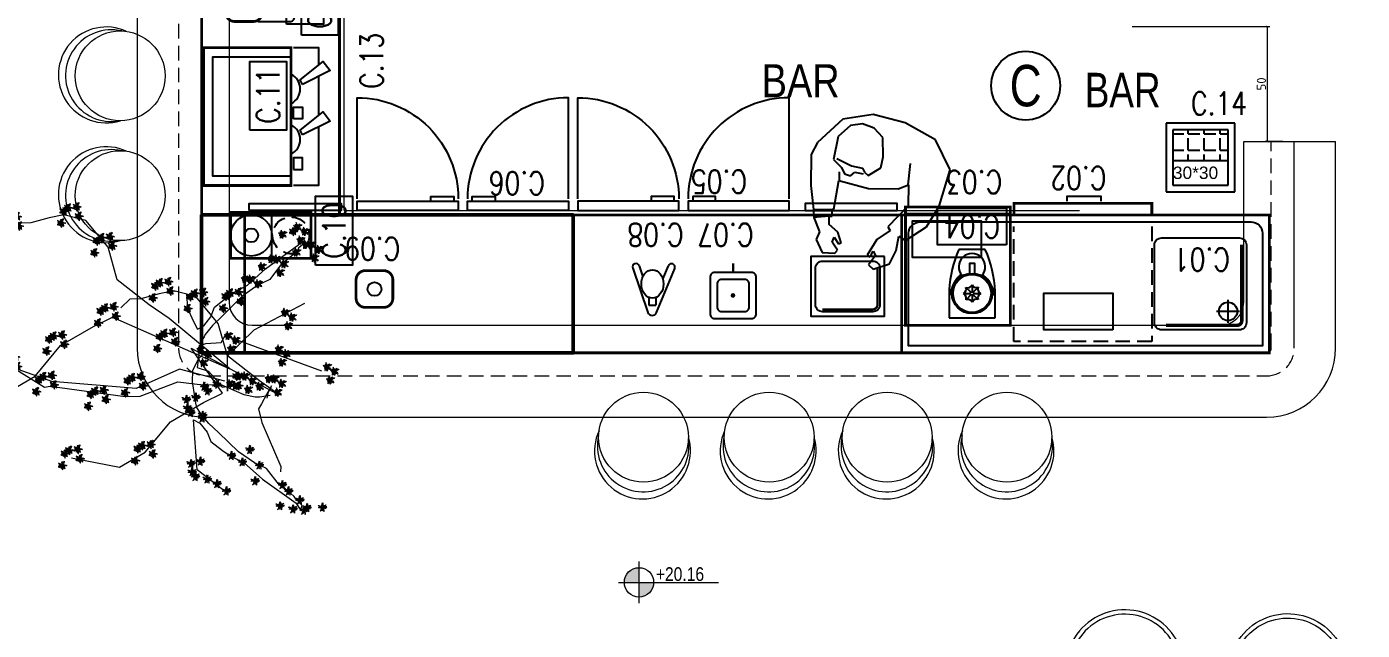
# Model space of a CAD drawing. Header units: inches. Extents: x -3731 to -279, y 59992 to 62726.
# Drawn here: x -2232 to -1651, y 61036 to 61299 of the extents above; entities that cross this region are included whole.
import ezdxf
from ezdxf.enums import TextEntityAlignment as Align

# ---------------------------------------------------------------- set-up
doc = ezdxf.new("R2010")
doc.units = ezdxf.units.IN
doc.linetypes.add('HIDDEN', pattern=[9.525, 6.35, -3.175])
for name, color, linetype in [('-DWG_ANA', 7, 'Continuous'), ('-DWG_DETAY1', 7, 'Continuous'), ('-DWG_DETAY2', 7, 'Continuous'), ('-DWG_DETAY4', 7, 'Continuous'), ('Kıtc-002 Çizgi', 7, 'Continuous'), ('Kıtc-028 Yer Izgarası', 252, 'Continuous'), ('NO', 7, 'Continuous'), ('NO-C', 7, 'Continuous'), ('P100', 9, 'Continuous'), ('tefriş - ince', 9, 'Continuous'), ('VİTRACONT', 1, 'Continuous')]:
    doc.layers.add(name, color=color, linetype=linetype)
for name, color, linetype, lineweight in [('A-DUVAR 0.50', 40, 'Continuous', 50), ('Auto-Olcu', 33, 'Continuous', 15), ('Auto-Silik', 251, 'Continuous', 5), ('Auto-Silik_Cizgiler', 47, 'Continuous', 9), ('Auto-SilikCizgiler', 251, 'Continuous', 9), ('Auto-Tefris', 32, 'Continuous', 9), ('Auto-Yazi', 7, 'Continuous', 20), ('OLCU+KOT', 70, 'Continuous', 20)]:
    doc.layers.add(name, color=color, linetype=linetype, lineweight=lineweight)
doc.styles.add('1-20', font='isocpeur.ttf', dxfattribs={"height": 4})
doc.styles.add('ROMANS', font='romans.shx', dxfattribs={"width": 0.8})
doc.styles.get("Standard").update_dxf_attribs({"font": 'arial.ttf'})
doc.styles.add('STYLE1', font='technic_.ttf')
doc.styles.add('swis721cnbt20', font='swissck.ttf', dxfattribs={"height": 20})
doc.styles.add('TCOMPLEX', font='Tcomplex', dxfattribs={"width": 0.8})
doc.dimstyles.new('ölçü 1_20', dxfattribs={"dimtxt": 4, "dimasz": 1, "dimexe": 1, "dimexo": 3, "dimtad": 1, "dimdec": 0, "dimtxsty": '1-20', "dimblk": 'ARCHTICK', "dimcen": 1.5, "dimclrd": 256, "dimclre": 256, "dimclrt": 256, "dimadec": 0, "dimazin": 0, "dimtfac": 1, "dimtdec": 0, "dimtmove": 0, "dimatfit": 3, "dimldrblk": 'ARCHTICK', "dimfxl": 1, "dimlwd": -1, "dimlwe": -1, "dimarcsym": 0})

# ---------------------------------------------------------------- blocks, each defined once
blk = doc.blocks.new('RT2')
at = {"layer": 'Auto-Tefris'}
for p, q in [((142.89, -17093.63), (114.98, -17118.61)), ((190.59, -17139.05), (150.31, -17094.04)), ((137.92, -17101.6), (116.81, -17120.49)), ((162.74, -17171.03), (190.18, -17146.47)), ((161.05, -17169.01), (181.71, -17150.52)), ((114.32, -17166.72), (114.35, -17166.76)), ((114.35, -17166.76), (114.32, -17166.72))]:
    blk.add_line(p, q, dxfattribs=at)
for centre, radius, start, end in [((146.39, -17097.54), 5.25, 41.83107, 131.83107), ((135.4, -17102.1), 2.58, 11.21615, 72.44598), ((131.48, -17105.6), 2.58, 11.21615, 72.44598), ((140.83, -17143.03), 35.56, 127.02225, 315.62583), ((140.83, -17143.03), 32.93, 127.02225, 315.62583), ((186.68, -17142.55), 5.25, 311.83107, 41.83107), ((177.02, -17156.48), 2.58, 11.21615, 72.44598), ((180.94, -17152.98), 2.58, 11.21615, 72.44598)]:
    blk.add_arc(centre, radius, start, end, dxfattribs=at)
blk = doc.blocks.new('39')
at = {"layer": 'Auto-SilikCizgiler'}
for p, q in [((-11.7, 0), (-9.1, 0.2)), ((-11.3, 10), (-11.1, 7)), ((-9.8, 7.1), (-11.3, 10)), ((-11.1, 7), (-10.2, 5.2)), ((-10.2, 5.2), (-8.5, 4.4)), ((-5, 4.8), (-9.8, 7.1)), ((-9.1, 0.2), (-5.5, 0)), ((-8.5, 4.4), (-6.7, 3.8)), ((-6.7, 3.8), (-5.6, 2.1)), ((0, 0), (-6.7, -1.9)), ((-6.4, 9.9), (-5.1, 8.9)), ((-4, 9.5), (-6.4, 9.9)), ((-5.6, 2.1), (-4.3, 0.3)), ((-5.5, 0), (0, 0)), ((0, 0), (-5.4, -0.8)), ((-5.1, 8.9), (-3.6, 6.7)), ((-2.8, 0.7), (-5, 4.8)), ((-4.3, 0.3), (0, 0)), ((-2.5, 7.9), (-4, 9.5)), ((-3.6, 6.7), (-3, 4)), ((-3, 4), (0, 0)), ((0, 0), (-2.8, 0.7)), ((-2.7, -1.4), (0, 0)), ((-1.9, 4), (-2.5, 7.9)), ((0, 0), (-1.9, 4)), ((-0.7, 13.4), (-1.5, 9.9)), ((-1.5, 9.9), (-0.5, 5.2)), ((0.5, 15.3), (-0.7, 13.4)), ((0, 0), (-0.7, -1.6)), ((-0.5, 5.2), (0.2, 1.8)), ((-0.4, -2.9), (0, 0)), ((6.7, 1.9), (0, 0)), ((0, 0), (3.8, 1.9)), ((0, 0), (1.7, 1.9)), ((0.2, 1.8), (0, 0)), ((0, 0), (5.7, 0.4)), ((5.9, -0.5), (0, 0)), ((0, 0), (1, -3.3)), ((0.3, 10.5), (0.5, 12.5)), ((0.8, 8.9), (0.3, 10.5)), ((0.5, 12.5), (0.5, 15.3)), ((1.7, 5.7), (0.8, 8.9)), ((1.7, 1.9), (1.7, 5.7)), ((3.8, 1.9), (5.7, 4.8)), ((5.7, 4.8), (7.6, 6.7)), ((5.7, 0.4), (9.6, 1.7)), ((9.3, 0.2), (5.9, -0.5)), ((9.5, 3.8), (6.7, 1.9)), ((7.6, 6.7), (10.5, 6.7)), ((13.1, 0.2), (9.3, 0.2)), ((10.5, 6.7), (9.5, 5.7)), ((9.5, 5.7), (9.5, 3.8)), ((9.6, 1.7), (13.7, 2.2)), ((15.2, 1.7), (13.1, 0.2)), ((13.7, 2.2), (15.2, 1.7)), ((-12.4, -5.7), (-13.3, -8.1)), ((-13.3, -8.1), (-12.5, -7.8)), ((-12.5, -7.8), (-10.7, -6.9)), ((-10.5, -3.8), (-12.4, -5.7)), ((-9.6, -1.2), (-11.7, 0)), ((-10.7, -6.9), (-7.4, -5.6)), ((-9.5, -2.9), (-10.5, -3.8)), ((-5.4, -0.8), (-9.6, -1.2)), ((-6.7, -1.9), (-9.5, -2.9)), ((-7.4, -5.6), (-6, -4.4)), ((-6.6, -13), (-6.5, -10.2)), ((-6, -11.7), (-6.6, -13)), ((-6.5, -10.2), (-5.3, -8)), ((-6, -4.4), (-2.7, -1.4)), ((-5.3, -4.5), (-6, -6.3)), ((-6, -6.3), (-4.8, -5.9)), ((-4.8, -10.2), (-6, -11.7)), ((-2.1, -2.7), (-5.3, -4.5)), ((-5.3, -8), (-2.6, -6.3)), ((-4.8, -5.9), (-2.4, -5.3)), ((-1.9, -8), (-4.8, -10.2)), ((-2.6, -6.3), (-0.9, -5.1)), ((-2.4, -5.3), (-1.4, -4.2)), ((-0.7, -1.6), (-2.1, -2.7)), ((0.5, -5.5), (-1.9, -8)), ((-1.4, -4.2), (-0.4, -2.9)), ((-0.9, -5.1), (0.5, -3)), ((0.3, -0.7), (2.9, -2.9)), ((0.5, -3), (0.3, -0.7)), ((1, -3.3), (0.5, -5.5)), ((1.9, -5.7), (1, -3.8)), ((2.9, -8.6), (1.9, -5.7)), ((2.9, -2.9), (4.8, -5.7)), ((3.8, -11.4), (2.9, -8.6)), ((5.7, -13.3), (3.8, -11.4)), ((4.8, -5.7), (5.7, -9.5)), ((5.7, -9.5), (5.7, -13.3))]:
    blk.add_line(p, q, dxfattribs=at)
blk = doc.blocks.new('KJKJK')
at = {"layer": 'Auto-Silik_Cizgiler', "elevation": -25.28}
for points in [[(45042.69, -37852.14), (45047.85, -37872.77), (45058.57, -37880.15), (45075.2, -37884.49), (45088.82, -37894.02), (45096.02, -37899.8), (45097.25, -37955.65), (45105.88, -37922.38), (45107.68, -37912.04), (45111.68, -37894.76), (45122.76, -37885.22), (45129.27, -37871.47), (45127.41, -37861.76), (45123.5, -37856.46), (45118.13, -37850.22), (45115.96, -37845.86), (45110.96, -37843.88)], [(45091.54, -37955.83), (45087.85, -37935.85), (45072.29, -37922.22), (45059.45, -37887.73), (45057.82, -37870.07), (45055.94, -37885.84), (45057.33, -37887.9), (45067.03, -37919.38), (45070.01, -37925.2), (45082.63, -37937.53), (45085.96, -37947.89), (45089.48, -37954.87), (45089.76, -37965.9), (45090.99, -37970.77), (45091.79, -37972.51), (45094.29, -37976.32)], [(45033.01, -37909.57), (45038.16, -37930.2), (45048.89, -37937.59), (45065.51, -37941.92), (45079.13, -37951.45), (45086.33, -37957.23), (45098.34, -37936.56), (45096.2, -37979.82), (45097.99, -37969.47), (45101.99, -37952.19), (45113.08, -37942.65), (45119.58, -37928.9), (45117.72, -37919.2), (45113.81, -37913.89), (45108.44, -37907.66), (45106.28, -37903.3), (45101.27, -37901.32)], [(45047.87, -37977.48), (45051.43, -37961.33), (45070.46, -37950.72), (45070.29, -37953.8), (45068.17, -37958.26), (45065.13, -37961.5), (45063.78, -37967.72), (45063.01, -37972.1), (45062.86, -37978.62), (45059.86, -37988.73), (45056.61, -38006.44), (45054.57, -38009.45), (45056.77, -38009.32), (45057.66, -38007.1), (45058.09, -38005.63), (45058.88, -38004.51), (45060.43, -37999), (45060.64, -37996.64), (45064.76, -37988.45), (45064.78, -37982.67), (45066.18, -37974.28), (45070.12, -37962.85), (45071.84, -37957.33), (45073.96, -37952.7), (45074.75, -37951.75), (45076, -37949.69), (45077.46, -37948.52), (45079.91, -37946.94), (45085.29, -37943.21), (45089.76, -37941.33), (45095.53, -37941.38), (45097.77, -37942.15), (45101.9, -37940.4), (45102.8, -37941.43), (45106.02, -37947.3), (45109.6, -37947.64), (45113.43, -37992.15)], [(45092.59, -37975.74), (45095.29, -37975.1), (45096.98, -37975.31), (45098.28, -37975.17), (45093.95, -37974.77), (45089.26, -37974.49), (45086.86, -37974.3), (45082.07, -37978.1), (45068.23, -37993.7), (45066.03, -37994.57)]]:
    blk.add_lwpolyline(points, dxfattribs=at)
at = {"layer": 'Auto-Silik_Cizgiler'}
blk.add_lwpolyline([(45118.78, -37924.73), (45113.4, -37927.68), (45109.45, -37932.32), (45107, -37935.57), (45109.5, -37937.38), (45114.3, -37938.52), (45118.73, -37938.2), (45124.42, -37941.06), (45128.31, -37943.21), (45133.47, -37947.19), (45143.22, -37951.21), (45159.04, -37959.82), (45162.66, -37960.12), (45161.18, -37961.75), (45158.9, -37961.05), (45157.48, -37960.46), (45156.11, -37960.36), (45150.85, -37958.11), (45148.88, -37956.79), (45139.93, -37954.85), (45135.42, -37951.23), (45128.01, -37947.04), (45116.65, -37942.93), (45111.27, -37940.8), (45106.33, -37939.53), (45105.1, -37939.55), (45102.72, -37939.23), (45100.89, -37939.63), (45098.12, -37940.54), (45091.83, -37942.38), (45092.48, -37947.54), (45090.44, -37952.46), (45088.69, -37955.88), (45089.84, -37957.85), (45088.11, -37958.74), (45101.99, -37952.19), (45117.11, -37957.98), (45136.97, -37973.05)], dxfattribs=at)
at = {"layer": 'Auto-Silik_Cizgiler', "xscale": 0.1296, "yscale": 0.1296, "zscale": 0.1296}
for p, rotation in [((45108.9, -37840.52, -25.28), 356.7422745732944), ((45114.04, -37839.33, -25.28), 356.7422745732944), ((45116.18, -37840.52, -25.28), 356.7422745732944), ((45035.77, -37846.73), 356.7422745732944), ((45040.91, -37845.53), 356.7422745732944), ((45043.05, -37846.73), 356.7422745732944), ((45114.85, -37846.25, -25.28), 356.7422745732944), ((45118.16, -37843.68, -25.28), 356.7422745732944), ((45041.73, -37852.46), 356.7422745732944), ((45045.04, -37849.89), 356.7422745732944), ((45058.4, -37864.53, -25.28), 356.7422745732944), ((45123.78, -37862.27, -25.28), 356.7422745732944), ((45128.92, -37861.07, -25.28), 356.7422745732944), ((45131.06, -37862.27, -25.28), 356.7422745732944), ((45053.26, -37865.72, -25.28), 356.7422745732944), ((45060.54, -37865.72, -25.28), 356.7422745732944), ((45062.53, -37868.88, -25.28), 356.7422745732944), ((45129.73, -37868, -25.28), 356.7422745732944), ((45133.05, -37865.43, -25.28), 356.7422745732944), ((45059.21, -37871.45, -25.28), 356.7422745732944), ((45057.91, -37882.35, -25.28), 356.7422745732944), ((45070.64, -37880.14, -25.28), 356.7422745732944), ((45075.78, -37878.94, -25.28), 356.7422745732944), ((45077.92, -37880.14, -25.28), 356.7422745732944), ((45118.2, -37880.87, -25.28), 356.7422745732944), ((45123.34, -37879.67, -25.28), 356.7422745732944), ((45125.48, -37880.87, -25.28), 356.7422745732944), ((45052.76, -37883.55, -25.28), 356.7422745732944), ((45060.05, -37883.55, -25.28), 356.7422745732944), ((45062.03, -37886.71, -25.28), 356.7422745732944), ((45076.59, -37885.87, -25.28), 356.7422745732944), ((45079.9, -37883.3, -25.28), 356.7422745732944), ((45124.15, -37886.6, -25.28), 356.7422745732944), ((45127.47, -37884.03, -25.28), 356.7422745732944), ((45058.72, -37889.27, -25.28), 356.7422745732944), ((45096.37, -37894.07, -25.28), 356.7422745732944), ((45091.23, -37895.27, -25.28), 356.7422745732944), ((45098.51, -37895.27, -25.28), 356.7422745732944), ((45100.5, -37898.42, -25.28), 356.7422745732944), ((45061.72, -37905.51, -25.28), 356.7422745732944), ((45097.19, -37900.99, -25.28), 356.7422745732944), ((45028.44, -37907.37, -25.28), 356.7422745732944), ((45033.58, -37906.17, -25.28), 356.7422745732944), ((45035.72, -37907.37, -25.28), 356.7422745732944), ((45037.71, -37910.52, -25.28), 356.7422745732944), ((45056.58, -37906.7, -25.28), 356.7422745732944), ((45063.86, -37906.7, -25.28), 356.7422745732944), ((45065.85, -37909.86, -25.28), 356.7422745732944), ((45116.34, -37911, -25.28), 356.7422745732944), ((45034.39, -37913.09, -25.28), 356.7422745732944), ((45062.53, -37912.43, -25.28), 356.7422745732944), ((45111.2, -37912.2, -25.28), 356.7422745732944), ((45118.48, -37912.2, -25.28), 356.7422745732944), ((45120.47, -37915.35, -25.28), 356.7422745732944), ((45068.74, -37918.76, -25.28), 356.7422745732944), ((45073.88, -37917.56, -25.28), 356.7422745732944), ((45076.02, -37918.76, -25.28), 356.7422745732944), ((45078.01, -37921.92, -25.28), 356.7422745732944), ((45097.21, -37922.17, -25.28), 356.7422745732944), ((45117.15, -37917.92, -25.28), 356.7422745732944), ((45074.69, -37924.49, -25.28), 356.7422745732944), ((45092.07, -37923.37, -25.28), 356.7422745732944), ((45099.35, -37923.37, -25.28), 356.7422745732944), ((45101.34, -37926.53, -25.28), 356.7422745732944), ((45113.45, -37927.93, -25.28), 356.7422745732944), ((45118.59, -37926.73, -25.28), 356.7422745732944), ((45120.73, -37927.93, -25.28), 356.7422745732944), ((45048.91, -37934.03), 356.7422745732944), ((45098.02, -37929.1, -25.28), 356.7422745732944), ((45119.4, -37933.65, -25.28), 356.7422745732944), ((45122.72, -37931.09, -25.28), 356.7422745732944), ((45043.77, -37935.23), 356.7422745732944), ((45051.05, -37935.23), 356.7422745732944), ((45053.04, -37938.39), 356.7422745732944), ((45099.56, -37940.66, -25.28), 317.8832189276011), ((45125.21, -37940.66, -25.28), 356.7422745732944), ((45049.73, -37940.96), 356.7422745732944), ((45074.07, -37946.04, -25.28), 86.66096350184166), ((45077.23, -37944.05, -25.28), 86.66096350184166), ((45094.93, -37944.29, -25.28), 317.8832189276011), ((45099.13, -37944.37, -25.28), 317.8832189276011), ((45120.07, -37941.86, -25.28), 356.7422745732944), ((45127.35, -37941.86, -25.28), 356.7422745732944), ((45129.34, -37945.02, -25.28), 356.7422745732944), ((45135.64, -37945.18), 317.8832189276011), ((45072.87, -37948.17, -25.28), 86.66096350184166), ((45079.79, -37947.37, -25.28), 86.66096350184166), ((45084.49, -37950.78, -25.28), 86.66096350184166), ((45085.69, -37948.64, -25.28), 86.66096350184166), ((45105.55, -37952.67, -25.28), 317.8832189276011), ((45109.75, -37952.75, -25.28), 317.8832189276011), ((45110.18, -37949.04, -25.28), 317.8832189276011), ((45126.02, -37947.59, -25.28), 356.7422745732944), ((45136.12, -37951.16), 317.8832189276011), ((45136.56, -37947.45), 317.8832189276011), ((45143.58, -37949.57), 317.8832189276011), ((45148.33, -37951.86), 317.8832189276011), ((45160.1, -37951.7), 317.8832189276011), ((45052.85, -37957.66, -25.28), 86.66096350184166), ((45072.88, -37953.72, -25.28), 86.66096350184166), ((45074.06, -37953.32, -25.28), 86.66096350184166), ((45088.96, -37953, -25.28), 57.80661504840518), ((45091.61, -37958.62, -25.28), 317.8832189276011), ((45144.62, -37957.77), 317.8832189276011), ((45148.81, -37957.85), 317.8832189276011), ((45149.25, -37954.14), 317.8832189276011), ((45163.21, -37955.25, -25.28), 356.7422745732944), ((45165.77, -37956.27), 317.8832189276011), ((45048.49, -37961.78, -25.28), 86.66096350184166), ((45049.69, -37959.65, -25.28), 86.66096350184166), ((45055.42, -37960.98, -25.28), 86.66096350184166), ((45091.59, -37960.5, -25.28), 96.66567069409844), ((45092.41, -37962.17, -25.28), 356.7422745732944), ((45095.73, -37959.61, -25.28), 356.7422745732944), ((45096.36, -37960.92, -25.28), 317.8832189276011), ((45097.28, -37963.19, -25.28), 317.8832189276011), ((45155.62, -37960.52, 25.28), 317.8832189276011), ((45160.37, -37962.81, 25.28), 317.8832189276011), ((45161.14, -37959.89), 317.8832189276011), ((45165.34, -37959.97), 317.8832189276011), ((45049.68, -37966.93, -25.28), 86.66096350184166), ((45092.65, -37966.82, -25.28), 317.8832189276011), ((45096.85, -37966.9, -25.28), 317.8832189276011), ((45129.72, -37967.11), 317.8832189276011), ((45156.66, -37968.72, 25.28), 317.8832189276011), ((45160.86, -37968.8, 25.28), 317.8832189276011), ((45161.29, -37965.09, 25.28), 317.8832189276011), ((45049.67, -37971.62, -25.28), 86.66096350184166), ((45063.41, -37972.13, -25.28), 86.66096350184166), ((45095.95, -37970.71, -25.28), 317.8832189276011), ((45100.7, -37973, -25.28), 317.8832189276011), ((45101.62, -37975.27, -25.28), 317.8832189276011), ((45109.56, -37975.12, -25.28), 317.8832189276011), ((45113.75, -37975.2, -25.28), 317.8832189276011), ((45114.19, -37971.5, -25.28), 317.8832189276011), ((45125.09, -37970.74), 317.8832189276011), ((45129.28, -37970.82), 317.8832189276011), ((45048.53, -37976.67, -25.28), 86.66096350184166), ((45062.95, -37977.57, -25.28), 86.66096350184166), ((45069.13, -37978.3, -25.28), 86.66096350184166), ((45096.99, -37978.9, -25.28), 317.8832189276011), ((45101.18, -37978.98, -25.28), 317.8832189276011), ((45057.78, -37986.12, -25.28), 86.66096350184166), ((45064.8, -37984.88, -25.28), 86.66096350184166), ((45061.31, -37997.56, -25.28), 86.66096350184166), ((45111.47, -37997.38, -25.28), 317.8832189276011), ((45115.67, -37997.46, -25.28), 317.8832189276011), ((45116.1, -37993.75, -25.28), 317.8832189276011), ((45052.58, -38000.54), 86.66096350184166), ((45059.95, -38001.16, -25.28), 86.66096350184166), ((45053.73, -38006.21, -25.28), 86.66096350184166), ((45058.5, -38007.28, -25.28), 86.66096350184166), ((45055.21, -38010.75, -25.28), 86.66096350184166), ((45056.79, -38011.54, -25.28), 86.66096350184166), ((45059.79, -38017.56), 86.66096350184166)]:
    blk.add_blockref('39', p, dxfattribs=dict(at, rotation=rotation))
blk = doc.blocks.new('KŞKLŞ')
at = {"layer": 'tefriş - ince'}
for p, q in [((25415.28, -39871.56), (25402.32, -39875.06)), ((25421.12, -39872.84), (25415.28, -39871.56)), ((25433.87, -39880.77), (25421.12, -39872.84)), ((25389.25, -39880.04), (25383.87, -39884.09)), ((25391.54, -39886.35), (25389.06, -39879.81)), ((25392.5, -39879.01), (25389.25, -39880.04)), ((25394.67, -39887), (25392.49, -39879.22)), ((25402.32, -39875.06), (25392.5, -39879.01)), ((25380.31, -39883.62), (25375.56, -39887.72)), ((25383.87, -39884.09), (25380.31, -39883.62)), ((25407.84, -39886.49), (25411.3, -39885.47)), ((25413.39, -39885.83), (25411.13, -39887.79)), ((25415.82, -39881.56), (25413.39, -39885.83)), ((25416.57, -39882.89), (25415.22, -39889.78)), ((25426.04, -39880.83), (25415.82, -39881.56)), ((25432.11, -39884.66), (25426.04, -39880.83)), ((25434.08, -39889.47), (25432.11, -39884.66)), ((25439.34, -39892.82), (25433.87, -39880.77)), ((25375.56, -39887.72), (25376.65, -39893.1)), ((25378.29, -39893.85), (25381.06, -39890.67)), ((25381.06, -39890.67), (25383.38, -39890.84)), ((25383.38, -39890.84), (25381.07, -39893.42)), ((25385.84, -39891.87), (25388.08, -39887.37)), ((25388.08, -39887.37), (25391.54, -39886.35)), ((25391.54, -39886.35), (25391.87, -39887.65)), ((25391.87, -39887.65), (25394.9, -39886.81)), ((25394.9, -39886.81), (25395.06, -39887.46)), ((25395.06, -39887.46), (25407.64, -39886.26)), ((25407.64, -39886.26), (25407.72, -39899.61)), ((25411.13, -39887.79), (25410.93, -39890.53)), ((25410.93, -39890.53), (25412.94, -39891.94)), ((25415.22, -39889.78), (25415.49, -39894.67)), ((25433.68, -39894.95), (25434.08, -39889.47)), ((25376.65, -39893.1), (25378.29, -39893.85)), ((25381.07, -39893.42), (25381.84, -39894.54)), ((25381.84, -39894.54), (25385.84, -39891.87)), ((25412.94, -39891.94), (25413.31, -39895.57)), ((25414.12, -39896.06), (25413.14, -39897.89)), ((25415.49, -39894.67), (25414.12, -39896.06)), ((25430.8, -39899.61), (25433.68, -39894.95)), ((25439.56, -39907.24), (25439.34, -39892.82)), ((25407.72, -39899.61), (25411.04, -39912.15)), ((25413.14, -39897.89), (25417.9, -39902.27)), ((25417.9, -39902.27), (25422.79, -39901.99)), ((25422.79, -39901.99), (25430.8, -39899.61)), ((25375.73, -39908.5), (25374.49, -39910.95)), ((25380.47, -39910.33), (25375.73, -39908.5)), ((25379.66, -39906.88), (25379.34, -39908.34)), ((25379.34, -39908.34), (25382.05, -39908.96)), ((25387.33, -39909.14), (25379.66, -39906.88)), ((25382.05, -39908.96), (25380.47, -39910.33)), ((25435.93, -39922.02), (25439.56, -39907.24)), ((25374.49, -39910.95), (25378.69, -39917.19)), ((25392.72, -39913.56), (25387.33, -39909.14)), ((25393.88, -39912.16), (25392.72, -39913.56)), ((25405.08, -39918.28), (25393.88, -39912.16)), ((25411.04, -39912.15), (25413.93, -39915.96)), ((25413.95, -39915.75), (25423.16, -39914.31)), ((25378.69, -39917.19), (25384.95, -39918.5)), ((25384.95, -39918.5), (25391.35, -39917.91)), ((25391.35, -39917.91), (25390.26, -39921.22)), ((25413.93, -39915.96), (25405.08, -39918.28)), ((25390.26, -39921.22), (25398.41, -39928.38)), ((25425.07, -39931.61), (25435.93, -39922.02)), ((25398.41, -39928.38), (25408.58, -39931.25)), ((25408.58, -39931.25), (25425.07, -39931.61))]:
    blk.add_line(p, q, dxfattribs=at)
blk = doc.blocks.new('_ARCHTICK')
at = {"color": 0, "linetype": 'ByBlock', "const_width": 0.15}
blk.add_lwpolyline([(-0.5, -0.5), (0.5, 0.5)], dxfattribs=at)
blk = doc.blocks.new('*D311')
at = {"layer": 'Auto-Olcu', "ltscale": 5, "transparency": 16777216}
for p, q in [((-1751.04, 61298.75), (-1691.19, 61298.75)), ((-1692.19, 61248.75), (-1692.19, 61298.75)), ((-1685.52, 61248.75), (-1693.19, 61248.75))]:
    blk.add_line(p, q, dxfattribs=at)
at = {"layer": 'DEFPOINTS', "color": 0, "ltscale": 5, "transparency": 16777216}
for p in [(-1754.04, 61298.75), (-1692.19, 61298.75), (-1682.52, 61248.75)]:
    blk.add_point(p, dxfattribs=at)
at = {"layer": 'Auto-Olcu', "ltscale": 5, "transparency": 16777216}
for p, rotation in [((-1692.19, 61298.75), 90), ((-1692.19, 61248.75), 270)]:
    blk.add_blockref('_ARCHTICK', p, dxfattribs=dict(at, rotation=rotation))
at = {"layer": 'Auto-Olcu', "ltscale": 5, "transparency": 16777216, "insert": (-1694.81, 61273.75), "char_height": 4, "attachment_point": 5, "rotation": 90, "style": '1-20'}
blk.add_mtext('50', dxfattribs=at)
blk = doc.blocks.new('TCN126')
at = {"layer": '-DWG_ANA', "color": 0, "const_width": 1.2}
blk.add_lwpolyline([(0, 0), (120, 0), (120, -60), (0, -60)], close=True, dxfattribs=at)
at = {"layer": 'NO-C', "color": 0}
blk.add_lwpolyline([(83, -37), (113, -37), (113, -53), (83, -53)], close=True, dxfattribs=at)
at = {"layer": 'NO', "linetype": 'Continuous', "style": 'ROMANS', "width": 0.8}
blk.add_attdef('NO', text='', height=10, dxfattribs=at).set_placement((98, -45), align=Align.MIDDLE)
blk = doc.blocks.new('ELE-BYB050')
at = {"layer": '-DWG_ANA', "color": 0, "linetype": 'HIDDEN'}
for p, q in [((0, 0), (60, 0)), ((0, -50), (0, 0)), ((60, 0), (60, -50))]:
    blk.add_line(p, q, dxfattribs=at)
at = {"layer": '-DWG_ANA', "color": 0, "const_width": 1.2}
blk.add_lwpolyline([(60, -55), (60, -60), (0, -60), (0, -55)], dxfattribs=at)
at = {"layer": '-DWG_DETAY1', "color": 0}
blk.add_lwpolyline([(22, -61), (22, -63), (37, -63), (37, -61)], dxfattribs=at)
at = {"layer": 'NO-C', "color": 0}
blk.add_lwpolyline([(17, -5), (47, -5), (47, -21), (17, -21)], close=True, dxfattribs=at)
at = {"layer": 'NO', "linetype": 'Continuous', "style": 'ROMANS', "width": 0.8}
blk.add_attdef('NO', text='', height=10, dxfattribs=at).set_placement((32, -13), align=Align.MIDDLE)
blk = doc.blocks.new('CAS-SIM045')
at = {"layer": '-DWG_ANA', "color": 0, "const_width": 1.2}
blk.add_lwpolyline([(0, 0), (45.68, 0), (45.68, -51.42), (0, -51.42)], close=True, dxfattribs=at)
at = {"layer": '-DWG_DETAY2', "color": 0}
blk.add_lwpolyline([(0, -48.42), (45.68, -48.42)], dxfattribs=at)
at = {"layer": 'NO-C', "color": 0}
blk.add_lwpolyline([(12.68, -29.42), (42.68, -29.42), (42.68, -45.42), (12.68, -45.42)], close=True, dxfattribs=at)
at = {"layer": 'NO', "linetype": 'Continuous', "style": 'ROMANS', "width": 0.8}
blk.add_attdef('NO', text='', height=10, dxfattribs=at).set_placement((27.68, -37.42), align=Align.MIDDLE)
blk = doc.blocks.new('GN-12')
at = {"layer": '-DWG_DETAY1'}
blk.add_lwpolyline([(0, -26), (32, -26), (32, 0), (0, 0)], close=True, dxfattribs=at)
blk.add_lwpolyline([(5, -2), (27, -2, -0.414214), (30, -5), (30, -21, -0.414214), (27, -24), (5, -24, -0.414214), (2, -21), (2, -5, -0.414214)], format="xyb", close=True, dxfattribs=at)
at = {"layer": '-DWG_DETAY1', "const_width": 1}
blk.add_lwpolyline([(3, -21), (3, -5.2, -0.414214), (5.2, -3), (27, -3)], format="xyb", dxfattribs=at)
blk = doc.blocks.new('FAE-PKE200C')
at = {"layer": '-DWG_ANA', "color": 0, "const_width": 1.2}
blk.add_lwpolyline([(0, -38), (0, 0), (60, 0), (60, -38)], close=True, dxfattribs=at)
at = {"layer": '-DWG_DETAY1', "color": 0}
for points in [[(25.5, -50), (0, -50), (0, -39)], [(60, -39), (60, -50), (52.4, -50)], [(47.5, -50), (30.4, -50)]]:
    blk.add_lwpolyline(points, dxfattribs=at)
at = {"layer": '-DWG_DETAY2', "color": 0}
for points in [[(4, -38), (4, -4), (56, -4), (56, -38)], [(7, -39), (7, -43), (12, -43), (12, -39), (7, -39)], [(22, -43), (24, -42), (32, -52), (28, -55), (22, -43)], [(44, -43), (46, -42), (54, -52), (50, -55), (44, -43)]]:
    blk.add_lwpolyline(points, dxfattribs=at)
blk.add_lwpolyline([(29, -39), (34, -39), (34, -43), (29, -43)], close=True, dxfattribs=at)
for centre in [(20, -35), (42, -35)]:
    blk.add_arc(centre, 7, 205.37693, 334.62307, dxfattribs=at)
at = {"layer": 'NO-C', "color": 0}
blk.add_lwpolyline([(24, -20), (54, -20), (54, -36), (24, -36)], close=True, dxfattribs=at)
at = {"layer": 'NO', "linetype": 'Continuous', "style": 'ROMANS', "width": 0.8}
blk.add_attdef('NO', text='', height=10, dxfattribs=at).set_placement((39, -28), align=Align.MIDDLE)
blk = doc.blocks.new('FAE-PKEO10')
at = {"layer": '-DWG_ANA', "color": 0, "const_width": 1.2}
blk.add_lwpolyline([(-4, -1), (4, -1, -0.414214), (8, -5), (8, -13, -0.414214), (4, -17), (-4, -17, -0.414214), (-8, -13), (-8, -5, -0.414214)], format="xyb", close=True, dxfattribs=at)
at = {"layer": '-DWG_DETAY1', "color": 0}
blk.add_lwpolyline([(-2, -17), (2, -17, -0.414214), (6, -21), (6, -25, -0.414214), (2, -29), (-2, -29, -0.414214), (-6, -25), (-6, -21, -0.414214)], format="xyb", close=True, dxfattribs=at)
at = {"layer": '-DWG_DETAY2', "color": 0}
for points in [[(-8, -15), (-8, -29, 0.414214), (-6, -31), (-4, -31), (-4, -29)], [(8, -15), (8, -29, -0.414214), (6, -31), (4, -31), (4, -29)]]:
    blk.add_lwpolyline(points, format="xyb", dxfattribs=at)
for centre, radius in [((0, -9), 3), ((0, -31), 2)]:
    blk.add_circle(centre, radius, dxfattribs=at)
at = {"layer": 'NO-C', "color": 0}
blk.add_lwpolyline([(-14, -34), (16, -34), (16, -50), (-14, -50)], close=True, dxfattribs=at)
at = {"layer": 'NO', "linetype": 'Continuous', "style": 'ROMANS', "width": 0.8}
blk.add_attdef('NO', text='', height=10, dxfattribs=at).set_placement((1, -42), align=Align.MIDDLE)
blk = doc.blocks.new('ANI-PKF200')
at = {"layer": '-DWG_ANA', "color": 0, "const_width": 1.2}
blk.add_lwpolyline([(0, 0), (20, 0), (20, -35), (0, -35)], close=True, dxfattribs=at)
at = {"layer": '-DWG_DETAY1', "color": 0}
blk.add_lwpolyline([(0, -18), (20, -18)], dxfattribs=at)
blk.add_circle((10, -9), 9, dxfattribs=at)
at = {"layer": '-DWG_DETAY1', "color": 0, "linetype": 'HIDDEN'}
blk.add_circle((10, -26.26), 8, dxfattribs=at)
at = {"layer": '-DWG_DETAY2', "color": 0}
blk.add_circle((10, -9), 3, dxfattribs=at)
at = {"layer": 'NO-C', "color": 0}
blk.add_lwpolyline([(-3, -37), (27, -37), (27, -53), (-3, -53)], close=True, dxfattribs=at)
at = {"layer": 'NO', "linetype": 'Continuous', "style": 'ROMANS', "width": 0.8}
blk.add_attdef('NO', text='', height=10, dxfattribs=at).set_placement((12, -45), align=Align.MIDDLE)
blk = doc.blocks.new('SAN-MMP011')
at = {"layer": '-DWG_DETAY2', "color": 0, "linetype": 'Continuous'}
for p, q in [((9.92, -1.25), (-10, -1.25)), ((-10, -1.25), (-9.99, -12.79)), ((9.92, -13.42), (9.92, -1.25)), ((-5.76, -30.98), (5.69, -31.04))]:
    blk.add_line(p, q, dxfattribs=at)
for points in [[(-9.99, -11.16), (-9.59, -11.16, 0.206496), (-5.01, -19.69, 0.206084)], [(5.28, -19.69, 0.16705), (9.68, -11.14), (9.92, -11.14)]]:
    blk.add_lwpolyline(points, format="xyb", dxfattribs=at)
for points in [[(-2.71, -9.28), (-0.54, -11.35)], [(0.01, -11.11), (0.01, -8.11)], [(0.53, -11.32), (2.61, -9.16)], [(-0.75, -11.86), (-3.75, -11.85)], [(-2.6, -14.57), (-0.52, -12.41)], [(0.01, -15.62), (0.01, -12.62)], [(0.55, -12.39), (2.73, -14.46)], [(3.76, -11.89), (0.76, -11.87)], [(-5.01, -19.69), (-3.93, -19.69)], [(0.98, -20.57), (0.98, -25.08), (-1.13, -25.08), (-1.13, -20.55)], [(3.95, -19.69), (5.28, -19.69)]]:
    blk.add_lwpolyline(points, dxfattribs=at)
for radius in [8.76, 8.26, 0.756]:
    blk.add_circle((0.01, -11.87), radius, dxfattribs=at)
for centre, radius, start, end in [((-4.52, -10.04), 1.96, 293.10811, 22.97947), ((-2, -7.21), 2.19, 250.86676, 335.69803), ((1.85, -7.3), 2.01, 203.68216, 292.40542), ((4.67, -9.89), 2.18, 160.38974, 245.27423), ((38.55, -11.08), 48.57, 182.00835, 204.18713), ((-4.67, -13.84), 2.2, 340.58297, 65.17801), ((-1.83, -16.43), 2.01, 23.68216, 112.40542), ((2.01, -16.53), 2.2, 70.90957, 155.50461), ((4.53, -13.69), 1.96, 113.18668, 203.1472), ((-38.6, -11.08), 48.57, 335.74625, 357.24824), ((0.01, -23.53), 5.76, 138.21687, 41.78313)]:
    blk.add_arc(centre, radius, start, end, dxfattribs=at)
at = {"layer": 'NO-C', "color": 0}
blk.add_lwpolyline([(-15, -33), (15, -33), (15, -49), (-15, -49)], close=True, dxfattribs=at)
at = {"layer": 'NO', "linetype": 'Continuous', "style": 'ROMANS', "width": 0.8}
blk.add_attdef('NO', text='', height=10, dxfattribs=at).set_placement((0, -41), align=Align.MIDDLE)
blk = doc.blocks.new('A$C0D0247C1')
at = {"layer": 'Kıtc-002 Çizgi'}
for points in [[(2, 0), (18, 0, 0.414214), (20, 2), (20, 18, 0.414214), (18, 20), (2, 20, 0.414214), (0, 18), (0, 2, 0.414214)], [(5, 3), (15, 3, 0.414214), (17, 5), (17, 15, 0.414214), (15, 17), (5, 17, 0.414214), (3, 15), (3, 5, 0.414214)]]:
    blk.add_lwpolyline(points, format="xyb", close=True, dxfattribs=at)
at = {"layer": 'Kıtc-002 Çizgi', "const_width": 1}
blk.add_lwpolyline([(9.53, 10.08, 1), (10.53, 10.08, 1)], format="xyb", close=True, dxfattribs=at)
blk.add_lwpolyline([(20, 10), (23.95, 10)], dxfattribs=at)
blk = doc.blocks.new('A$C7D36761A')
at = {"layer": 'Kıtc-002 Çizgi'}
for points in [[(0, 20.47), (6.62, 1.21, 0.691141), (10.36, 1.1), (18.29, 20.3)], [(2.84, 21.45), (4.45, 16.75, 0.691141)]]:
    blk.add_lwpolyline(points, format="xyb", dxfattribs=at)
for points in [[(13.14, 15.69), (15.51, 21.45)], [(7.07, 7.73), (7.07, 4.38)], [(10.07, 7.71), (10.07, 4.38)], [(7.07, 4.38), (10.07, 4.38)]]:
    blk.add_lwpolyline(points, dxfattribs=at)
for centre, start, end in [((1.42, 20.96), 18.97681, 198.97681), ((16.9, 20.88), 337.5765, 157.5765)]:
    blk.add_arc(centre, 1.5, start, end, dxfattribs=at)
blk.add_ellipse((8.6, 13.59), major_axis=(0, -6.18), ratio=0.781319, dxfattribs=at)
blk = doc.blocks.new('A$C754F77F2')
at = {"layer": '-DWG_ANA', "color": 0, "const_width": 1.2}
blk.add_lwpolyline([(160.6, 60.6), (160.6, 0.6), (0.6, 0.6), (0.6, 60.6)], close=True, dxfattribs=at)
at = {"layer": '-DWG_DETAY1', "color": 0, "linetype": 'Continuous'}
blk.add_lwpolyline([(157.6, 52.6), (157.6, 3.6), (3.6, 3.6), (3.6, 52.6, -0.414214), (8.6, 57.6), (152.6, 57.6, -0.414214)], format="xyb", close=True, dxfattribs=at)
at = {"layer": '-DWG_DETAY1', "color": 0}
blk.add_lwpolyline([(147.6, 10.6), (113.6, 10.6, -0.414214), (110.6, 13.6), (110.6, 47.6, -0.414214), (113.6, 50.6), (147.6, 50.6, -0.414214), (150.6, 47.6), (150.6, 13.6, -0.414214)], format="xyb", close=True, dxfattribs=at)
at = {"layer": '-DWG_DETAY2', "color": 0, "const_width": 1.5}
blk.add_lwpolyline([(115.6, 12.6), (146.6, 12.6, 0.414214), (148.6, 14.6), (148.6, 47.6)], format="xyb", dxfattribs=at)
at = {"layer": '-DWG_DETAY2', "color": 0}
for points in [[(142.6, 13.6), (142.6, 23.6)], [(147.6, 18.6), (137.6, 18.6)]]:
    blk.add_lwpolyline(points, dxfattribs=at)
blk.add_circle((142.6, 18.6), 4, dxfattribs=at)
at = {"layer": 'NO', "linetype": 'Continuous', "style": 'ROMANS', "width": 0.8}
blk.add_attdef('NO', text='', height=10, rotation=180, dxfattribs=at).set_placement((131.2, 41.2), align=Align.MIDDLE)
blk = doc.blocks.new('A$C2E996FFD')
at = {"layer": '-DWG_ANA', "color": 0, "const_width": 1.2}
blk.add_lwpolyline([(0.6, 4.6), (0.6, 12.6, -0.414214), (4.6, 16.6), (12.6, 16.6, -0.414214), (16.6, 12.6), (16.6, 4.6, -0.414214), (12.6, 0.6), (4.6, 0.6, -0.414214)], format="xyb", close=True, dxfattribs=at)
at = {"layer": '-DWG_DETAY2', "color": 0}
blk.add_circle((8.6, 8.6), 3, dxfattribs=at)
at = {"layer": 'NO', "linetype": 'Continuous', "style": 'ROMANS', "width": 0.8}
blk.add_attdef('NO', text='', height=10, rotation=90, dxfattribs=at).set_placement((41.6, 9.6), align=Align.MIDDLE)
blk = doc.blocks.new('A$C1AAB3821')
at = {"layer": 'Kıtc-028 Yer Izgarası'}
for p, q in [((30, 30), (0, 30)), ((0, 30), (0, 0)), ((30, 0), (30, 30)), ((27, 27), (3, 27)), ((3, 27), (3, 3)), ((3, 25.24), (7.74, 25.24)), ((9.65, 25.24), (9.65, 27)), ((9.65, 25.24), (14.73, 25.24)), ((9.65, 18.25), (9.65, 23.33)), ((16.63, 25.24), (16.63, 27)), ((16.63, 25.24), (21.71, 25.24)), ((16.63, 18.25), (16.63, 23.33)), ((23.62, 25.24), (23.62, 27)), ((23.62, 25.24), (27, 25.24)), ((23.62, 18.25), (23.62, 23.33)), ((27, 3), (27, 27)), ((3, 18.25), (7.74, 18.25)), ((9.65, 18.25), (14.73, 18.25)), ((16.63, 18.25), (21.71, 18.25)), ((23.62, 18.25), (27, 18.25)), ((27, 13.5), (3, 13.5)), ((3, 13.5), (3, 3)), ((9.65, 13.5), (9.65, 16.35)), ((16.63, 13.5), (16.63, 16.35)), ((23.62, 13.5), (23.62, 16.35)), ((27, 3), (27, 13.5)), ((0, 0), (30, 0)), ((3, 3), (27, 3)), ((3, 3), (27, 3))]:
    blk.add_line(p, q, dxfattribs=at)
blk.add_text('30*30', height=5.4, dxfattribs=at).set_placement((3, 5.64))
blk = doc.blocks.new('SBT_KR')
at = {"layer": '-DWG_DETAY1', "color": 0}
blk.add_lwpolyline([(-2, -2), (-2, -6), (-46, -6), (-46, -2)], close=True, dxfattribs=at)
at = {"layer": '-DWG_DETAY2', "color": 0}
blk.add_lwpolyline([(-34, -6), (-34, -8), (-44, -8), (-44, -6)], dxfattribs=at)
at = {"layer": '-DWG_DETAY4', "color": 0}
blk.add_lwpolyline([(-2, -7), (-2, -51.01, -0.414214), (-46.01, -7)], format="xyb", dxfattribs=at)
blk = doc.blocks.new('SBT_KL')
at = {"layer": '-DWG_DETAY1', "color": 0}
blk.add_lwpolyline([(46, -2), (46, -6), (2, -6), (2, -2)], close=True, dxfattribs=at)
at = {"layer": '-DWG_DETAY2', "color": 0}
blk.add_lwpolyline([(44, -6), (44, -8), (34, -8), (34, -6)], dxfattribs=at)
at = {"layer": '-DWG_DETAY4', "color": 0}
blk.add_lwpolyline([(2, -7), (2, -51.01, 0.414214), (46.01, -7)], format="xyb", dxfattribs=at)
blk = doc.blocks.new('A$C13CC3DEF')
at = {"layer": '-DWG_ANA', "color": 0, "const_width": 1.2}
blk.add_lwpolyline([(143.6, 0.6), (0.6, 0.6), (0.6, 60.6), (143.6, 60.6)], close=True, dxfattribs=at)
at = {"layer": '-DWG_DETAY1', "color": 0}
blk.add_lwpolyline([(2.6, 62.6), (2.6, 65.6), (42.6, 65.6), (42.6, 62.6)], close=True, dxfattribs=at)
at = {"layer": '-DWG_DETAY1', "color": 0, "rotation": 180}
for name, p in [('SBT_KR', (47.6, 60.6)), ('SBT_KL', (143.6, 60.6))]:
    blk.add_blockref(name, p, dxfattribs=at)
at = {"layer": 'NO', "linetype": 'Continuous', "style": 'ROMANS', "width": 0.8}
blk.add_attdef('NO', text='', height=10, rotation=180, dxfattribs=at).set_placement((22.6, 77.12), align=Align.MIDDLE)

msp = doc.modelspace()

# ---------------------------------------------------------------- hatches: boundary and pattern name
at = {"layer": 'OLCU+KOT'}
h = msp.add_hatch(color=256, dxfattribs=at)
h.paths.add_polyline_path([(-1965.68, 61063.26, 0.414214), (-1972.05, 61056.89), (-1965.68, 61056.89)])
h.paths.add_polyline_path([(-1959.3, 61056.89), (-1965.68, 61056.89), (-1965.68, 61050.51, 0.414214)])

# ---------------------------------------------------------------- linework, layer by layer
at = {"color": 0}
msp.add_circle((-1797.4, 61273.01), 15, dxfattribs=at)
at = {"layer": 'A-DUVAR 0.50', "color": 0}
msp.add_lwpolyline([(-2156.04, 61216.75), (-1994.32, 61216.75), (-1994.32, 61156.75), (-2156.04, 61156.75)], close=True, dxfattribs=at)
msp.add_lwpolyline([(-2156.04, 61216.75), (-1994.32, 61216.75), (-1994.32, 61156.75), (-2156.04, 61156.75)], close=True, dxfattribs=at)
at = {"layer": 'Auto-Silik', "linetype": 'HIDDEN'}
for p, q in [((-2166.04, 61337.95), (-2166.04, 61158.75)), ((-2156.04, 61337.95), (-2156.04, 61158.75)), ((-1690.52, 61158.75), (-1690.52, 61248.75)), ((-1680.52, 61158.75), (-1680.52, 61248.75)), ((-2154.04, 61156.75), (-1692.52, 61156.75)), ((-2154.04, 61146.75), (-1692.52, 61146.75))]:
    msp.add_line(p, q, dxfattribs=at)
for centre, radius, start, end in [((-2154.04, 61158.75), 12, 180, 270), ((-2154.04, 61158.75), 2, 180, 270), ((-1692.52, 61158.75), 12, 270, 0), ((-1692.52, 61158.75), 2, 270, 0)]:
    msp.add_arc(centre, radius, start, end, dxfattribs=at)
at = {"layer": 'Auto-Tefris', "ltscale": 2}
for p, q in [((-2184.04, 61337.95), (-2184.04, 61158.75)), ((-2144.04, 61337.95), (-2144.04, 61178.75)), ((-2094.04, 61218.75), (-2094.04, 61337.95)), ((-1702.52, 61178.75), (-1702.52, 61248.75)), ((-1702.52, 61248.75), (-1662.52, 61248.75)), ((-1680.52, 61158.75), (-1680.52, 61248.75)), ((-1662.52, 61158.75), (-1662.52, 61248.75)), ((-2094.04, 61218.75), (-1774.04, 61218.75)), ((-2134.04, 61168.75), (-1712.52, 61168.75)), ((-2154.04, 61128.75), (-1692.52, 61128.75))]:
    msp.add_line(p, q, dxfattribs=at)
for centre in [(-2191.49, 61277.25), (-2191.49, 61225.13), (-1963.73, 61120.05, 72.4), (-1909.05, 61120.05, 72.4), (-1857.66, 61120.05, 72.4), (-1805.54, 61120.05, 72.4)]:
    msp.add_circle(centre, 19.55, dxfattribs=at)
for centre, radius, start, end in [((-2197.47, 61277.66), 20.88, 65.1027, 287.05941), ((-2195.32, 61277.36, 16.63), 19.94, 76.94403, 279.57771), ((-2197.47, 61225.54), 20.88, 65.1027, 287.05941), ((-2195.32, 61225.25, 16.63), 19.94, 76.94403, 279.57771), ((-2134.04, 61178.75), 10, 180, 270), ((-1712.52, 61178.75), 10, 270, 0), ((-2154.04, 61158.75), 30, 180, 270), ((-1692.52, 61158.75), 30, 270, 0), ((-1964.14, 61114.07, 72.4), 20.88, 155.1027, 17.05941), ((-1963.84, 61116.22, 89.03), 19.94, 166.94403, 9.57771), ((-1909.46, 61114.07, 72.4), 20.88, 155.1027, 17.05941), ((-1909.17, 61116.22, 89.03), 19.94, 166.94403, 9.57771), ((-1858.07, 61114.07, 72.4), 20.88, 155.1027, 17.05941), ((-1857.78, 61116.22, 89.03), 19.94, 166.94403, 9.57771), ((-1805.95, 61114.07, 72.4), 20.88, 155.1027, 17.05941), ((-1805.66, 61116.22, 89.03), 19.94, 166.94403, 9.57771)]:
    msp.add_arc(centre, radius, start, end, dxfattribs=at)
at = {"layer": 'OLCU+KOT'}
for p, q in [((-1965.68, 61065.96), (-1965.68, 61047.81)), ((-1974.6, 61056.89), (-1931.05, 61056.89))]:
    msp.add_line(p, q, dxfattribs=at)
msp.add_circle((-1965.68, 61056.89), 6.38, dxfattribs=at)

# ---------------------------------------------------------------- block references
at = {"layer": 'A-DUVAR 0.50', "color": 0}
ref = msp.add_blockref('TCN126', (-2156.04, 61216.75), dxfattribs=dict(at, rotation=90))
ref.add_attrib('NO', 'C.13', dxfattribs={"layer": 'NO', "linetype": 'Continuous', "height": 10, "rotation": 90, "style": 'ROMANS', "width": 0.8}).set_placement((-2082.07, 61283.79), align=Align.MIDDLE)
for name, p, rotation, values in [('FAE-PKEO10', (-2146.59, 61308.92), 90, {'NO': 'C.12'}), ('FAE-PKE200C', (-2155.11, 61229.57), 90, {'NO': 'C.11'}), ('ANI-PKF200', (-2143.42, 61197.88), 90, {'NO': 'C.10'}), ('SAN-MMP011', (-1820.73, 61170.7), 180, {'NO': 'C.04'})]:
    msp.add_blockref(name, p, dxfattribs=dict(at, rotation=rotation)).add_auto_attribs(values)
ref = msp.add_blockref('A$C13CC3DEF', (-2137.92, 61156.15), dxfattribs=at)
ref.add_attrib('NO', 'C.06', dxfattribs={"layer": 'NO', "linetype": 'Continuous', "height": 10, "rotation": 180, "style": 'ROMANS', "width": 0.8}).set_placement((-2018.86, 61230.55), align=Align.MIDDLE)
ref = msp.add_blockref('A$C13CC3DEF', (-1850.72, 61156.15), dxfattribs=dict(at, xscale=-1))
ref.add_attrib('NO', 'C.05', dxfattribs={"layer": 'NO', "linetype": 'Continuous', "height": 10, "rotation": 180, "style": 'ROMANS', "width": 0.8}).set_placement((-1930.9, 61231.2), align=Align.MIDDLE)
ref = msp.add_blockref('CAS-SIM045', (-1804.02, 61168.75), dxfattribs=dict(at, rotation=180))
ref.add_attrib('NO', 'C.03', dxfattribs={"layer": 'NO', "linetype": 'Continuous', "height": 10, "rotation": 180, "style": 'ROMANS', "width": 0.8}).set_placement((-1819.83, 61231.05), align=Align.MIDDLE)
ref = msp.add_blockref('ELE-BYB050', (-1742.48, 61161.75), dxfattribs=dict(at, rotation=180))
ref.add_attrib('NO', 'C.02', dxfattribs={"layer": 'NO', "linetype": 'Continuous', "height": 10, "rotation": 180, "style": 'ROMANS', "width": 0.8}).set_placement((-1774.48, 61232.79), align=Align.MIDDLE)
msp.add_blockref('A$C754F77F2', (-1851.92, 61156.15), dxfattribs=at).add_auto_attribs({'NO': 'C.01'})
ref = msp.add_blockref('A$C2E996FFD', (-2072.2, 61175.91), dxfattribs=dict(at, rotation=90))
ref.add_attrib('NO', 'C.09', dxfattribs={"layer": 'NO', "linetype": 'Continuous', "height": 10, "rotation": 180, "style": 'ROMANS', "width": 0.8}).set_placement((-2081.8, 61202), align=Align.MIDDLE)
at = {"layer": 'A-DUVAR 0.50', "rotation": 180}
msp.add_blockref('GN-12', (-1858.85, 61172.65), dxfattribs=at)
at = {"layer": 'Auto-Tefris', "rotation": 74.40474981555565}
msp.add_blockref('KŞKLŞ', (-47127.11, 47482.5), dxfattribs=at)
at = {"layer": 'Auto-Yazi', "rotation": 64.94646290454982}
msp.add_blockref('KJKJK', (-55625.31, 36368.45, 25.28), dxfattribs=at)
at = {"layer": 'Kıtc-002 Çizgi'}
for name, p in [('A$C1AAB3821', (-1736.32, 61226.75)), ('A$C7D36761A', (-1968.42, 61173.14))]:
    msp.add_blockref(name, p, dxfattribs=at)
at = {"layer": 'Kıtc-002 Çizgi', "rotation": 89.99999999999999}
msp.add_blockref('A$C0D0247C1', (-1914.71, 61171.69), dxfattribs=at)
at = {"layer": 'VİTRACONT', "lineweight": 50, "zscale": 0.7260000000000011}
for p, xscale, yscale, rotation in [((10306.3, 57944.63), 0.7260000000000011, 0.7260000000000011, 255.2279588388587), ((-13921.06, 58748.86), -0.7260000000000023, 0.7260000000000022, 100.9727327894877)]:
    msp.add_blockref('RT2', p, dxfattribs=dict(at, xscale=xscale, yscale=yscale, rotation=rotation))

# ---------------------------------------------------------------- texts
at = {"color": 0, "style": 'TCOMPLEX', "width": 0.8}
msp.add_text('BAR', height=15, dxfattribs=at).set_placement((-1771.67, 61263.59))
at = {"layer": 'A-DUVAR 0.50', "color": 1, "style": 'swis721cnbt20'}
msp.add_text('BAR', height=14.4, dxfattribs=at).set_placement((-1912.27, 61267.93))
at = {"layer": 'NO', "linetype": 'Continuous', "style": 'ROMANS', "width": 0.8}
msp.add_attdef('C.14', text='NO', height=10, dxfattribs=at).set_placement((-1713.23, 61265.24), align=Align.MIDDLE)
for tag, p in [('C.08', (-1958.51, 61208.09)), ('C.07', (-1928.06, 61208.09))]:
    msp.add_attdef(tag, text='NO', height=10, rotation=180, dxfattribs=at).set_placement(p, align=Align.MIDDLE)
at = {"layer": 'OLCU+KOT', "style": 'STYLE1'}
msp.add_text('+20.16', height=5.94, dxfattribs=at).set_placement((-1958.35, 61057.51))
at = {"layer": 'P100', "color": 0, "style": 'TCOMPLEX', "width": 0.8}
msp.add_text('C', height=18, dxfattribs=at).set_placement((-1797.4, 61273.01), align=Align.MIDDLE)

# ---------------------------------------------------------------- dimensions: what is measured, and where the dimension line sits
at = {"layer": 'Auto-Olcu', "ltscale": 5}
dim = msp.add_linear_dim(base=(-1692.19, 61298.75), p1=(-1682.52, 61248.75), p2=(-1754.04, 61298.75), angle=90, dimstyle='ölçü 1_20', dxfattribs=at)
dim.commit()
dim.dimension.update_dxf_attribs({"geometry": '*D311', "text_midpoint": (-1694.81, 61273.75)})

doc.saveas('drawing.dxf')
